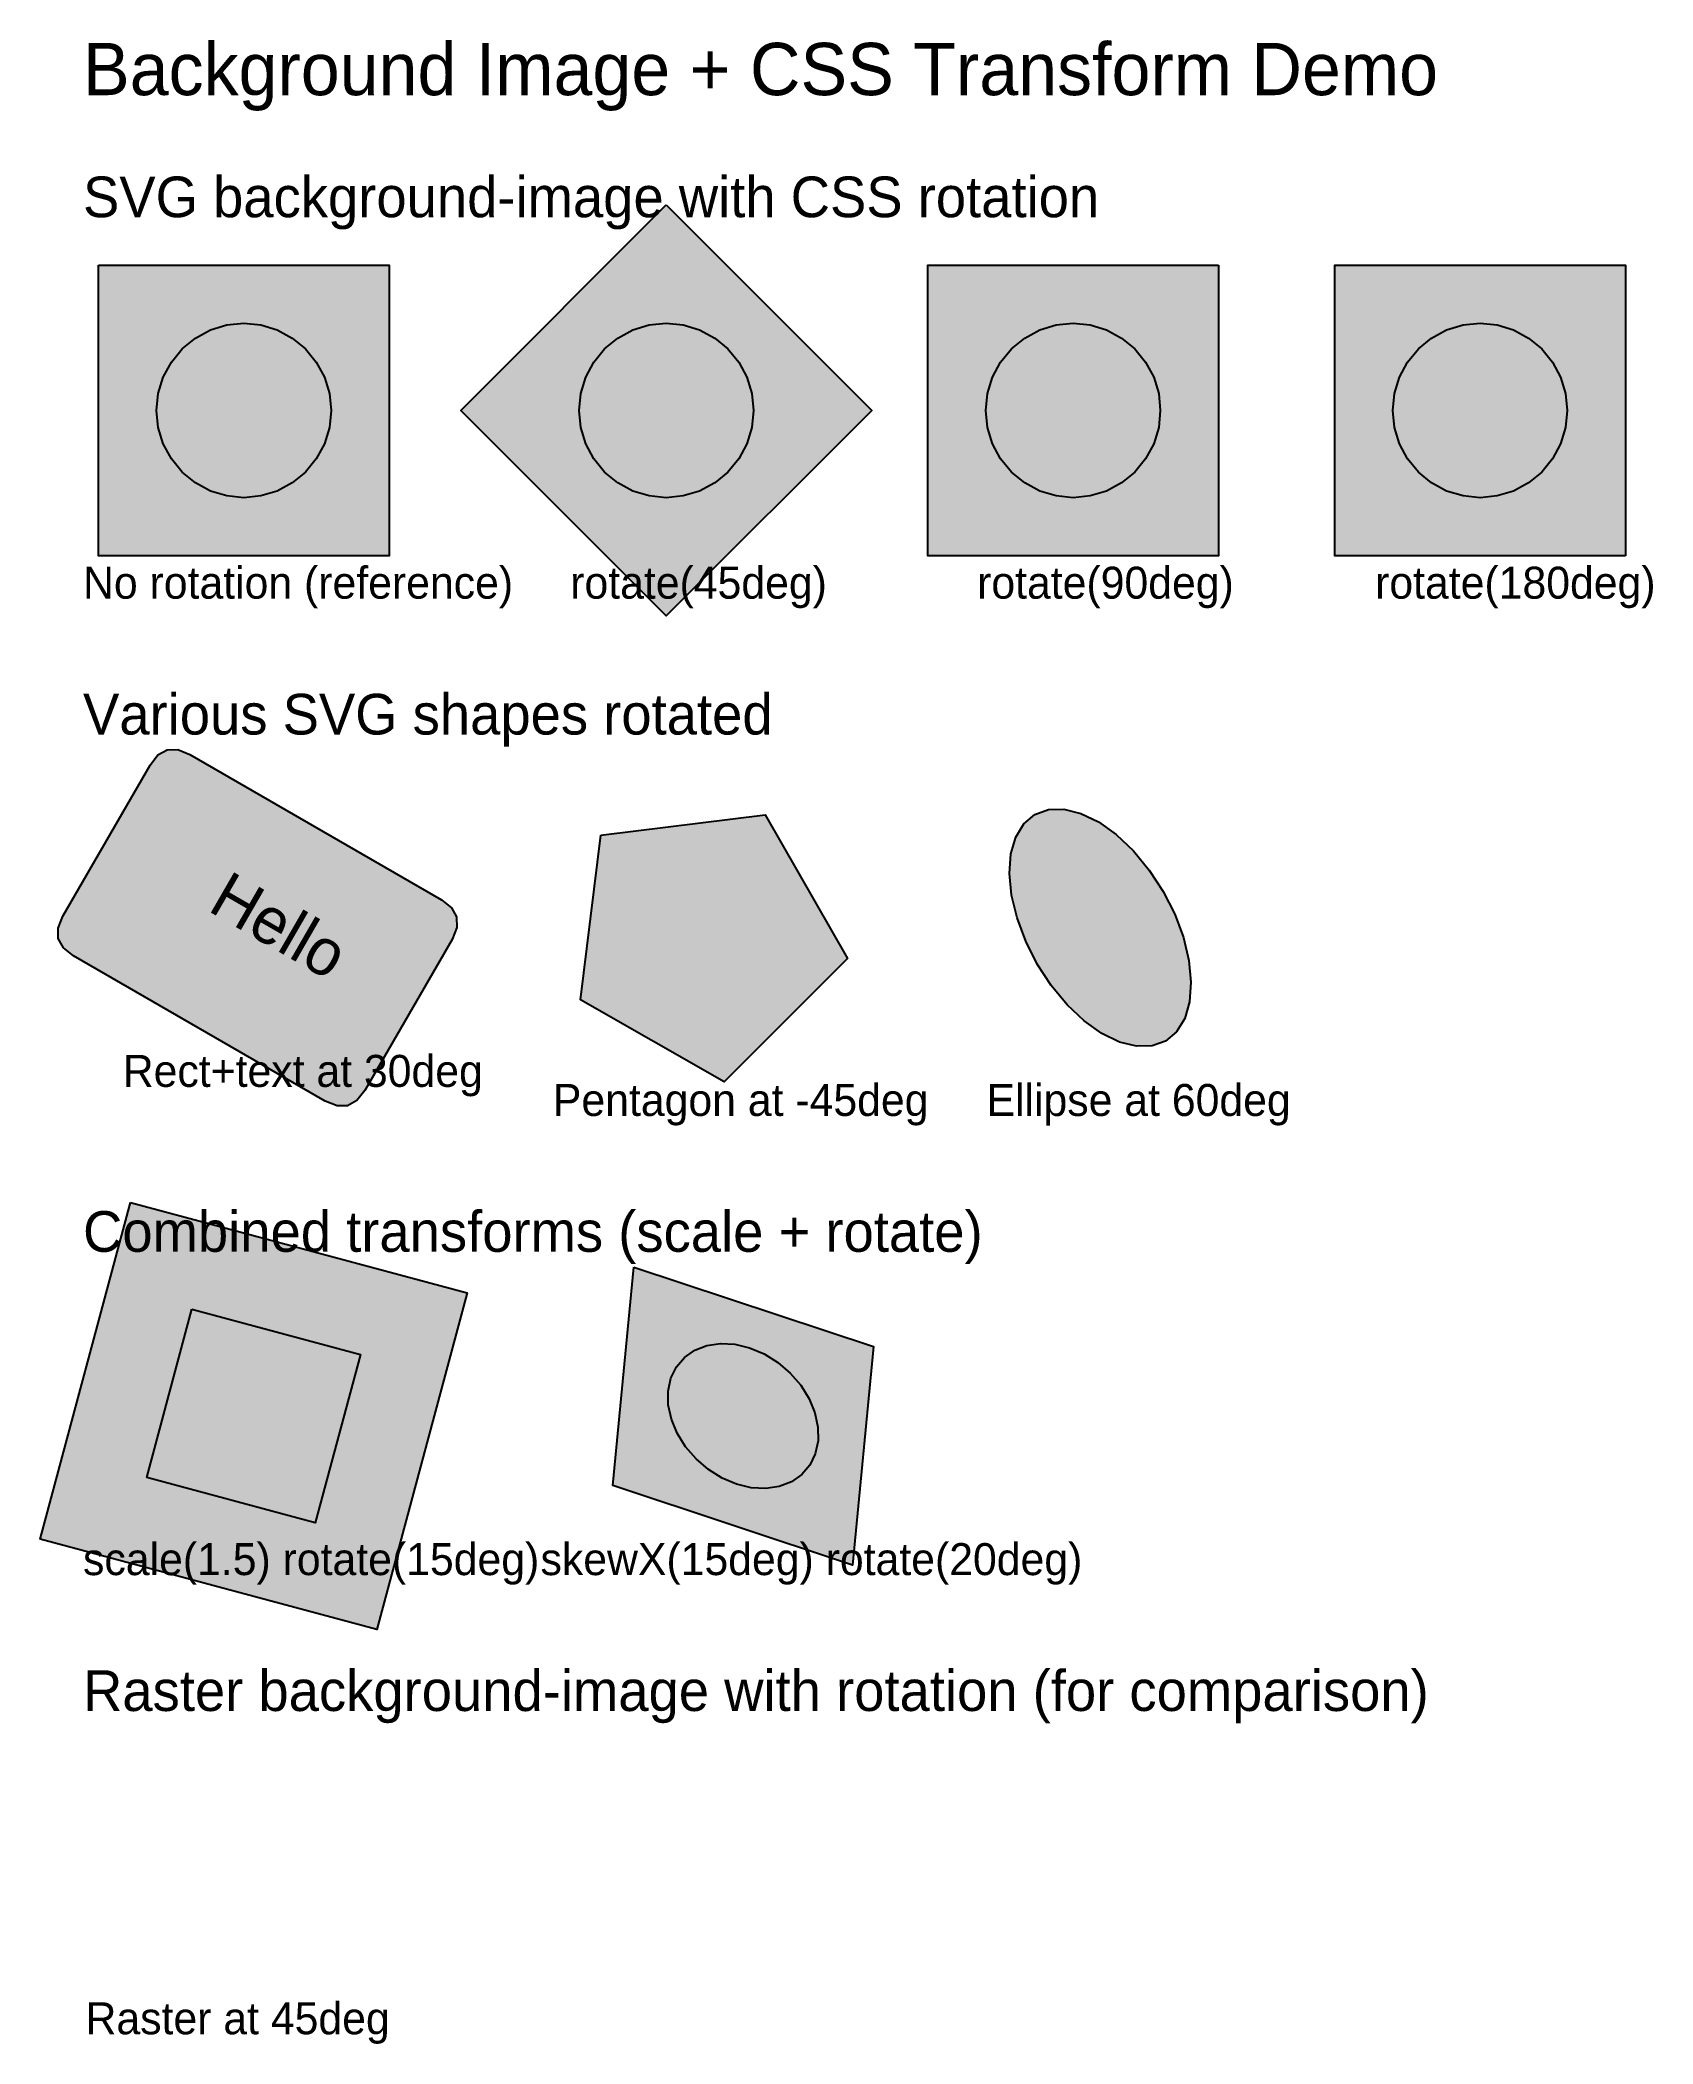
# Model space of a CAD drawing. Extents: x -15 to 540, y 0 to 689.
import ezdxf

# ---------------------------------------------------------------- set-up
doc = ezdxf.new("R2010")
doc.units = 0

msp = doc.modelspace()

# ---------------------------------------------------------------- hatches: boundary and pattern name
at = {"true_color": 0x4caf50}
for points in [[(200.67, 632.71), (271.38, 562), (200.67, 491.29), (129.96, 562)], [(5.33, 612), (105.33, 612), (105.33, 512), (5.33, 512)], [(390.67, 612), (390.67, 512), (290.67, 512), (290.67, 612)], [(530.67, 512), (430.67, 512), (430.67, 612), (530.67, 612)]]:
    msp.add_hatch(color=256, dxfattribs=at).paths.add_polyline_path(points, flags=0)
at = {"true_color": 0xffffff}
for points in [[(85.33, 562), (84.75, 556.15), (83.04, 550.52), (80.27, 545.33), (76.54, 540.79), (72, 537.06), (66.81, 534.28), (61.18, 532.58), (55.33, 532), (49.48, 532.58), (43.85, 534.28), (38.66, 537.06), (34.11, 540.79), (30.38, 545.33), (27.61, 550.52), (25.9, 556.15), (25.33, 562), (25.9, 567.85), (27.61, 573.48), (30.38, 578.67), (34.11, 583.21), (38.66, 586.94), (43.85, 589.72), (49.48, 591.42), (55.33, 592), (61.18, 591.42), (66.81, 589.72), (72, 586.94), (76.54, 583.21), (80.27, 578.67), (83.04, 573.48), (84.75, 567.85)], [(221.89, 540.79), (217.34, 537.06), (212.15, 534.28), (206.52, 532.58), (200.67, 532), (194.82, 532.58), (189.19, 534.28), (184, 537.06), (179.46, 540.79), (175.73, 545.33), (172.96, 550.52), (171.25, 556.15), (170.67, 562), (171.25, 567.85), (172.96, 573.48), (175.73, 578.67), (179.46, 583.21), (184, 586.94), (189.19, 589.72), (194.82, 591.42), (200.67, 592), (206.52, 591.42), (212.15, 589.72), (217.34, 586.94), (221.89, 583.21), (225.62, 578.67), (228.39, 573.48), (230.1, 567.85), (230.67, 562), (230.1, 556.15), (228.39, 550.52), (225.62, 545.33)], [(340.67, 532), (334.82, 532.58), (329.19, 534.28), (324, 537.06), (319.46, 540.79), (315.73, 545.33), (312.96, 550.52), (311.25, 556.15), (310.67, 562), (311.25, 567.85), (312.96, 573.48), (315.73, 578.67), (319.46, 583.21), (324, 586.94), (329.19, 589.72), (334.82, 591.42), (340.67, 592), (346.52, 591.42), (352.15, 589.72), (357.34, 586.94), (361.89, 583.21), (365.62, 578.67), (368.39, 573.48), (370.1, 567.85), (370.67, 562), (370.1, 556.15), (368.39, 550.52), (365.62, 545.33), (361.89, 540.79), (357.34, 537.06), (352.15, 534.28), (346.52, 532.58)], [(450.67, 562), (451.25, 567.85), (452.96, 573.48), (455.73, 578.67), (459.46, 583.21), (464, 586.94), (469.19, 589.72), (474.82, 591.42), (480.67, 592), (486.52, 591.42), (492.15, 589.72), (497.34, 586.94), (501.89, 583.21), (505.62, 578.67), (508.39, 573.48), (510.1, 567.85), (510.67, 562), (510.1, 556.15), (508.39, 550.52), (505.62, 545.33), (501.89, 540.79), (497.34, 537.06), (492.15, 534.28), (486.52, 532.58), (480.67, 532), (474.82, 532.58), (469.19, 534.28), (464, 537.06), (459.46, 540.79), (455.73, 545.33), (452.96, 550.52), (451.25, 556.15)], [(37.49, 252.74), (95.45, 237.21), (79.92, 179.26), (21.96, 194.79)]]:
    msp.add_hatch(color=256, dxfattribs=at).paths.add_polyline_path(points, flags=0)
at = {"true_color": 0x2196f3}
msp.add_hatch(color=256, dxfattribs=at).paths.add_polyline_path([(23.04, 439.98), (25.77, 443.46), (28.95, 445.23), (32.6, 445.29), (36.7, 443.64), (123.3, 393.64), (126.78, 390.91), (128.55, 387.73), (128.61, 384.08), (126.96, 379.98), (96.96, 328.02), (94.23, 324.54), (91.05, 322.77), (87.4, 322.71), (83.3, 324.36), (-3.3, 374.36), (-6.78, 377.09), (-8.55, 380.27), (-8.61, 383.92), (-6.96, 388.02)], flags=0)
at = {"true_color": 0xff9800}
msp.add_hatch(color=256, dxfattribs=at).paths.add_polyline_path([(178.18, 415.82), (234.75, 422.89), (263.03, 373.39), (220.61, 330.97), (171.11, 359.25)], flags=0)
at = {"true_color": 0x9c27b0}
msp.add_hatch(color=256, dxfattribs=at).paths.add_polyline_path([(372.5, 345.03), (367.84, 343.34), (362.5, 343.21), (356.68, 344.65), (350.6, 347.6), (344.5, 351.96), (338.61, 357.54), (333.15, 364.14), (328.35, 371.5), (324.38, 379.34), (321.39, 387.37), (319.5, 395.26), (318.78, 402.72), (319.26, 409.46), (320.93, 415.22), (323.71, 419.78), (327.5, 422.97), (332.16, 424.66), (337.5, 424.79), (343.32, 423.35), (349.4, 420.4), (355.5, 416.04), (361.39, 410.46), (366.85, 403.86), (371.65, 396.5), (375.62, 388.66), (378.61, 380.63), (380.5, 372.74), (381.22, 365.28), (380.74, 358.54), (379.07, 352.78), (376.29, 348.22)], flags=0)
at = {"true_color": 0xf44336}
msp.add_hatch(color=256, dxfattribs=at).paths.add_polyline_path([(16.28, 289.48), (132.19, 258.43), (101.13, 142.52), (-14.78, 173.57)], flags=0)
at = {"true_color": 0x009688}
msp.add_hatch(color=256, dxfattribs=at).paths.add_polyline_path([(189.47, 267.27), (271.97, 239.91), (264.75, 164.73), (182.25, 192.09)], flags=0)
at = {"true_color": 0xb2dfdb}
msp.add_hatch(color=256, dxfattribs=at).paths.add_polyline_path([(252.89, 207.45), (251.96, 203.03), (250.07, 199.11), (247.29, 195.84), (243.75, 193.34), (239.56, 191.72), (234.89, 191.02), (229.93, 191.29), (224.85, 192.51), (219.87, 194.63), (215.16, 197.57), (210.91, 201.22), (207.28, 205.43), (204.42, 210.06), (202.43, 214.91), (201.38, 219.8), (201.33, 224.55), (202.26, 228.97), (204.15, 232.89), (206.92, 236.16), (210.47, 238.66), (214.66, 240.28), (219.33, 240.98), (224.29, 240.71), (229.37, 239.49), (234.35, 237.37), (239.06, 234.43), (243.31, 230.78), (246.94, 226.57), (249.8, 221.94), (251.79, 217.09), (252.84, 212.2)], flags=0)

# ---------------------------------------------------------------- linework, layer by layer
at = {"true_color": 0x4caf50}
for points in [[(200.67, 632.71), (271.38, 562), (200.67, 491.29), (129.96, 562)], [(5.33, 612), (105.33, 612), (105.33, 512), (5.33, 512)], [(390.67, 612), (390.67, 512), (290.67, 512), (290.67, 612)], [(530.67, 512), (430.67, 512), (430.67, 612), (530.67, 612)]]:
    msp.add_lwpolyline(points, close=True, dxfattribs=at)
at = {"true_color": 0xffffff}
for points in [[(85.33, 562), (84.75, 556.15), (83.04, 550.52), (80.27, 545.33), (76.54, 540.79), (72, 537.06), (66.81, 534.28), (61.18, 532.58), (55.33, 532), (49.48, 532.58), (43.85, 534.28), (38.66, 537.06), (34.11, 540.79), (30.38, 545.33), (27.61, 550.52), (25.9, 556.15), (25.33, 562), (25.9, 567.85), (27.61, 573.48), (30.38, 578.67), (34.11, 583.21), (38.66, 586.94), (43.85, 589.72), (49.48, 591.42), (55.33, 592), (61.18, 591.42), (66.81, 589.72), (72, 586.94), (76.54, 583.21), (80.27, 578.67), (83.04, 573.48), (84.75, 567.85)], [(221.89, 540.79), (217.34, 537.06), (212.15, 534.28), (206.52, 532.58), (200.67, 532), (194.82, 532.58), (189.19, 534.28), (184, 537.06), (179.46, 540.79), (175.73, 545.33), (172.96, 550.52), (171.25, 556.15), (170.67, 562), (171.25, 567.85), (172.96, 573.48), (175.73, 578.67), (179.46, 583.21), (184, 586.94), (189.19, 589.72), (194.82, 591.42), (200.67, 592), (206.52, 591.42), (212.15, 589.72), (217.34, 586.94), (221.89, 583.21), (225.62, 578.67), (228.39, 573.48), (230.1, 567.85), (230.67, 562), (230.1, 556.15), (228.39, 550.52), (225.62, 545.33)], [(340.67, 532), (334.82, 532.58), (329.19, 534.28), (324, 537.06), (319.46, 540.79), (315.73, 545.33), (312.96, 550.52), (311.25, 556.15), (310.67, 562), (311.25, 567.85), (312.96, 573.48), (315.73, 578.67), (319.46, 583.21), (324, 586.94), (329.19, 589.72), (334.82, 591.42), (340.67, 592), (346.52, 591.42), (352.15, 589.72), (357.34, 586.94), (361.89, 583.21), (365.62, 578.67), (368.39, 573.48), (370.1, 567.85), (370.67, 562), (370.1, 556.15), (368.39, 550.52), (365.62, 545.33), (361.89, 540.79), (357.34, 537.06), (352.15, 534.28), (346.52, 532.58)], [(450.67, 562), (451.25, 567.85), (452.96, 573.48), (455.73, 578.67), (459.46, 583.21), (464, 586.94), (469.19, 589.72), (474.82, 591.42), (480.67, 592), (486.52, 591.42), (492.15, 589.72), (497.34, 586.94), (501.89, 583.21), (505.62, 578.67), (508.39, 573.48), (510.1, 567.85), (510.67, 562), (510.1, 556.15), (508.39, 550.52), (505.62, 545.33), (501.89, 540.79), (497.34, 537.06), (492.15, 534.28), (486.52, 532.58), (480.67, 532), (474.82, 532.58), (469.19, 534.28), (464, 537.06), (459.46, 540.79), (455.73, 545.33), (452.96, 550.52), (451.25, 556.15)], [(37.49, 252.74), (95.45, 237.21), (79.92, 179.26), (21.96, 194.79)]]:
    msp.add_lwpolyline(points, close=True, dxfattribs=at)
at = {"true_color": 0x2196f3}
msp.add_lwpolyline([(23.04, 439.98), (25.77, 443.46), (28.95, 445.23), (32.6, 445.29), (36.7, 443.64), (123.3, 393.64), (126.78, 390.91), (128.55, 387.73), (128.61, 384.08), (126.96, 379.98), (96.96, 328.02), (94.23, 324.54), (91.05, 322.77), (87.4, 322.71), (83.3, 324.36), (-3.3, 374.36), (-6.78, 377.09), (-8.55, 380.27), (-8.61, 383.92), (-6.96, 388.02)], close=True, dxfattribs=at)
at = {"true_color": 0xe65100}
msp.add_lwpolyline([(178.18, 415.82), (234.75, 422.89), (263.03, 373.39), (220.61, 330.97), (171.11, 359.25)], close=True, dxfattribs=at)
at = {"true_color": 0x9c27b0}
msp.add_lwpolyline([(372.5, 345.03), (367.84, 343.34), (362.5, 343.21), (356.68, 344.65), (350.6, 347.6), (344.5, 351.96), (338.61, 357.54), (333.15, 364.14), (328.35, 371.5), (324.38, 379.34), (321.39, 387.37), (319.5, 395.26), (318.78, 402.72), (319.26, 409.46), (320.93, 415.22), (323.71, 419.78), (327.5, 422.97), (332.16, 424.66), (337.5, 424.79), (343.32, 423.35), (349.4, 420.4), (355.5, 416.04), (361.39, 410.46), (366.85, 403.86), (371.65, 396.5), (375.62, 388.66), (378.61, 380.63), (380.5, 372.74), (381.22, 365.28), (380.74, 358.54), (379.07, 352.78), (376.29, 348.22)], close=True, dxfattribs=at)
at = {"true_color": 0xf44336}
msp.add_lwpolyline([(16.28, 289.48), (132.19, 258.43), (101.13, 142.52), (-14.78, 173.57)], close=True, dxfattribs=at)
at = {"true_color": 0x009688}
msp.add_lwpolyline([(189.47, 267.27), (271.97, 239.91), (264.75, 164.73), (182.25, 192.09)], close=True, dxfattribs=at)
at = {"true_color": 0xb2dfdb}
msp.add_lwpolyline([(252.89, 207.45), (251.96, 203.03), (250.07, 199.11), (247.29, 195.84), (243.75, 193.34), (239.56, 191.72), (234.89, 191.02), (229.93, 191.29), (224.85, 192.51), (219.87, 194.63), (215.16, 197.57), (210.91, 201.22), (207.28, 205.43), (204.42, 210.06), (202.43, 214.91), (201.38, 219.8), (201.33, 224.55), (202.26, 228.97), (204.15, 232.89), (206.92, 236.16), (210.47, 238.66), (214.66, 240.28), (219.33, 240.98), (224.29, 240.71), (229.37, 239.49), (234.35, 237.37), (239.06, 234.43), (243.31, 230.78), (246.94, 226.57), (249.8, 221.94), (251.79, 217.09), (252.84, 212.2)], close=True, dxfattribs=at)

# ---------------------------------------------------------------- texts
at = {"true_color": 0x000000}
msp.add_text('Background Image + CSS Transform Demo', height=18, dxfattribs=at).set_placement((0, 670.5))
at = {"true_color": 0x555555}
for s, p in [('SVG background-image with CSS rotation', (0, 628.5)), ('Various SVG shapes rotated', (0, 450.5)), ('Combined transforms (scale + rotate)', (0, 272.5)), ('Raster background-image with rotation (for comparison)', (0, 114.5))]:
    msp.add_text(s, height=14, dxfattribs=at).set_placement(p)
at = {"true_color": 0x888888}
for s, p in [('No rotation (reference)', (0, 497.25)), ('rotate(45deg)', (167.64, 497.25)), ('rotate(90deg)', (307.64, 497.25)), ('rotate(180deg)', (444.58, 497.25)), ('Rect+text at 30deg', (13.67, 329.25)), ('Pentagon at -45deg', (161.67, 319.25)), ('Ellipse at 60deg', (310.86, 319.25)), ('scale(1.5) rotate(15deg)', (0, 161.25)), ('skewX(15deg) rotate(20deg)', (157.41, 161.25)), ('Raster at 45deg', (0.86, 3.25))]:
    msp.add_text(s, height=11, dxfattribs=at).set_placement(p)
at = {"true_color": 0xffffff}
msp.add_text('Hello', height=16, rotation=-30, dxfattribs=at).set_placement((42.46, 390.09))

doc.saveas('drawing.dxf')
